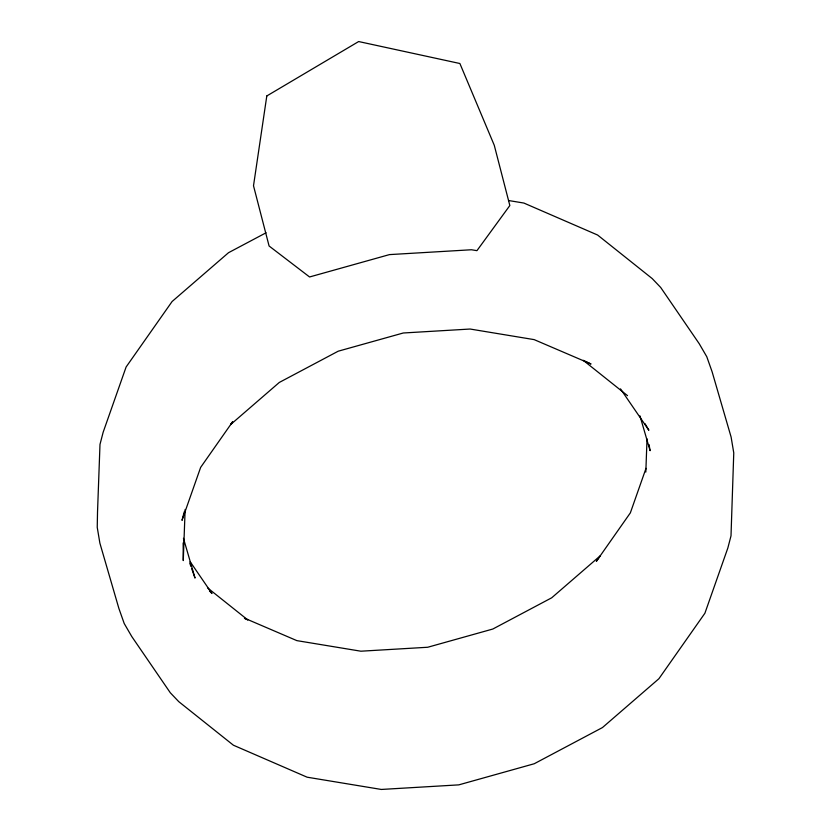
<?xml version="1.0" encoding="UTF-8"?>
<svg xmlns="http://www.w3.org/2000/svg" width="831" height="831" viewBox="0 0 831 831"><rect width="100%" height="100%" fill="white"/><g stroke="black" fill="none" stroke-linecap="round" stroke-linejoin="round"><path stroke-width="1.25" d="M185.136 509.465L183.267 560.582L183.152 542.934M645.822 472.06L647.027 438.83M184.233 511.834L182.02 520.341L200.645 467.386L232.441 422.044M646.019 468.331L630.355 512.862L596.336 561.361L600.398 555.669L551.701 597.801L492.804 629.036L427.716 647.256L360.883 651.203L296.854 640.628L244.719 618.264M232.638 421.733L230.603 424.579L279.299 382.447L338.196 351.201L403.284 332.992L470.117 329.034L534.146 339.619L591.018 364.009L583.206 360.301L627.519 395.639M266.065 232.784L228.525 252.697L172.09 301.518L126.104 367.001L103.148 432.265L99.99 444.419L97.518 512.135L97.237 527.342L99.886 543.162L118.885 608.448L124.214 623.52L131.776 636.536L170.303 692.763L178.779 701.665L233.397 745.21L307.117 777.193L381.325 789.45L458.795 784.869L534.219 763.751L602.475 727.551L658.91 678.719L704.896 613.247L727.852 547.982L731.01 535.829L733.763 452.905L731.114 437.075L712.115 371.8L706.786 356.728L699.224 343.712L660.697 287.474L652.221 278.582L597.603 235.028L523.883 203.055L508.53 200.52M244.449 618.357L247.794 619.936L207.501 587.818M209.412 590.831L211.957 593.5L190.133 561.663M620.497 388.866L648.866 430.261L645.085 423.758M189.697 562.992L190.922 566.472M191.743 568.788L195.025 578.075L183.443 538.259M639.953 415.864L650.091 450.693L649.073 444.606M266.803 95.96L253.507 185.76L269.088 245.997L309.568 276.972L389.459 254.608L471.447 249.757L476.942 250.661L509.839 205.537L494.268 145.29L459.886 63.509L358.66 41.55L266.803 95.96"/></g></svg>
